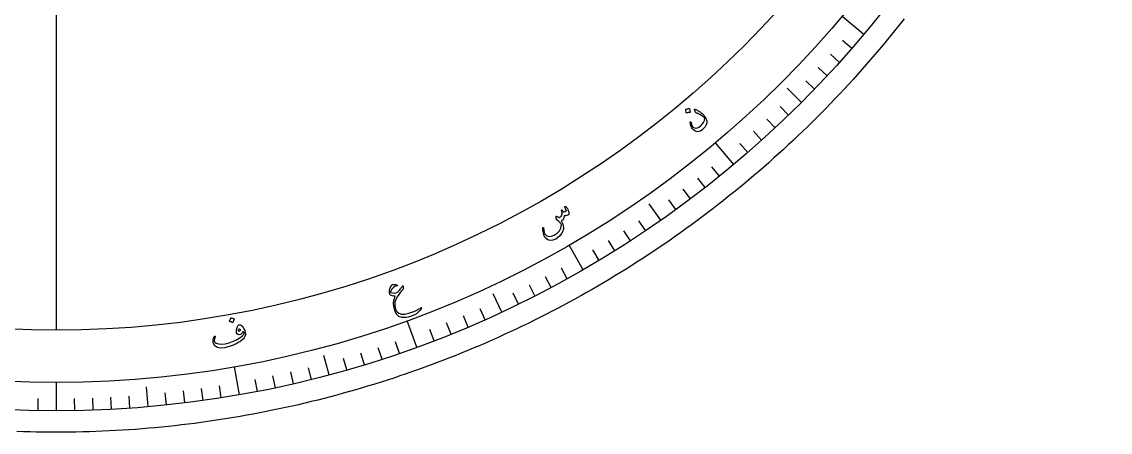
# Model space of a CAD drawing. Header units: millimetres. Extents: x -85 to 85, y -85 to 110.
# Drawn here: x -2.7 to 83.3, y -85 to -52.5 of the extents above; entities that cross this region are included whole.
import ezdxf

# ---------------------------------------------------------------- set-up
doc = ezdxf.new("R2010")
doc.units = ezdxf.units.MM
for name, color, linetype in [('CUT_OUTER', 1, 'Continuous'), ('ENGRAVE', 7, 'Continuous'), ('ENGRAVE_FINE', 8, 'Continuous'), ('TEXT', 5, 'Continuous')]:
    doc.layers.add(name, color=color, linetype=linetype)

msp = doc.modelspace()

# ---------------------------------------------------------------- linework, layer by layer
at = {"layer": 'CUT_OUTER'}
msp.add_lwpolyline([(67.0094, -52.2947), (66.6873, -52.7049), (66.3627, -53.1131), (66.0355, -53.5193), (65.7059, -53.9234), (65.3738, -54.3256), (65.0392, -54.7257), (64.7022, -55.1237), (64.3628, -55.5197), (64.0209, -55.9136), (63.6766, -56.3053), (63.3299, -56.695), (62.9808, -57.0825), (62.6294, -57.4679), (62.2756, -57.8511), (61.9195, -58.2321), (61.561, -58.6109), (61.2002, -58.9876), (60.8371, -59.362), (60.4717, -59.7342), (60.1041, -60.1041), (59.7342, -60.4717), (59.362, -60.8371), (58.9876, -61.2002), (58.6109, -61.561), (58.2321, -61.9195), (57.8511, -62.2756), (57.4679, -62.6294), (57.0825, -62.9808), (56.695, -63.3299), (56.3053, -63.6766), (55.9136, -64.0209), (55.5197, -64.3628), (55.1237, -64.7022), (54.7257, -65.0392), (54.3256, -65.3738), (53.9234, -65.7059), (53.5193, -66.0355), (53.1131, -66.3627), (52.7049, -66.6873), (52.2947, -67.0094), (51.8825, -67.3291), (51.4684, -67.6461), (51.0524, -67.9607), (50.6344, -68.2726), (50.2146, -68.582), (49.7928, -68.8889), (49.3692, -69.1931), (48.9437, -69.4947), (48.5164, -69.7937), (48.0872, -70.0901), (47.6562, -70.3838), (47.2235, -70.6749), (46.7889, -70.9633), (46.3526, -71.2491), (45.9146, -71.5322), (45.4748, -71.8126), (45.0333, -72.0902), (44.5901, -72.3652), (44.1453, -72.6374), (43.6987, -72.9069), (43.2506, -73.1737), (42.8008, -73.4377), (42.3494, -73.6989), (41.8963, -73.9574), (41.4418, -74.2131), (40.9856, -74.466), (40.5279, -74.716), (40.0687, -74.9633), (39.608, -75.2078), (39.1458, -75.4494), (38.6821, -75.6881), (38.217, -75.9241), (37.7504, -76.1571), (37.2824, -76.3873), (36.813, -76.6147), (36.3422, -76.8391), (35.87, -77.0606), (35.3965, -77.2793), (34.9217, -77.495), (34.4455, -77.7078), (33.9681, -77.9177), (33.4893, -78.1247), (33.0093, -78.3287), (32.5281, -78.5298), (32.0456, -78.7279), (31.562, -78.923), (31.0771, -79.1152), (30.5911, -79.3044), (30.1039, -79.4906), (29.6156, -79.6738), (29.1262, -79.854), (28.6356, -80.0312), (28.144, -80.2054), (27.6514, -80.3766), (27.1577, -80.5448), (26.6629, -80.7099), (26.1672, -80.872), (25.6705, -81.031), (25.1728, -81.187), (24.6742, -81.3399), (24.1746, -81.4898), (23.6742, -81.6366), (23.1728, -81.7803), (22.6706, -81.921), (22.1675, -82.0585), (21.6636, -82.193), (21.1588, -82.3244), (20.6533, -82.4527), (20.147, -82.5778), (19.6399, -82.6999), (19.1321, -82.8188), (18.6236, -82.9347), (18.1144, -83.0474), (17.6045, -83.157), (17.0939, -83.2634), (16.5827, -83.3667), (16.0708, -83.4669), (15.5584, -83.564), (15.0454, -83.6579), (14.5318, -83.7486), (14.0176, -83.8362), (13.5029, -83.9206), (12.9878, -84.0019), (12.4721, -84.08), (11.956, -84.1549), (11.4394, -84.2267), (10.9223, -84.2953), (10.4049, -84.3608), (9.8871, -84.423), (9.3689, -84.4821), (8.8503, -84.538), (8.3315, -84.5907), (7.8123, -84.6402), (7.2928, -84.6866), (6.773, -84.7297), (6.253, -84.7697), (5.7327, -84.8065), (5.2123, -84.84), (4.6916, -84.8704), (4.1708, -84.8976), (3.6498, -84.9216), (3.1286, -84.9424), (2.6074, -84.96), (2.086, -84.9744), (1.5646, -84.9856), (1.0431, -84.9936), (0.5216, -84.9984), (0, -85), (-0.5216, -84.9984), (-1.0431, -84.9936), (-1.5646, -84.9856), (-2.086, -84.9744), (-2.6074, -84.96), (-3.1286, -84.9424)], dxfattribs=at)
at = {"layer": 'ENGRAVE'}
for points in [[(0, -76.925), (0, 76.925)], [(63.8115, -53.5442), (62.1023, -52.11)], [(58.902, -58.902), (57.775, -57.775)], [(53.5442, -63.8115), (52.11, -62.1023)], [(47.7789, -68.2354), (46.8648, -66.9298)], [(41.65, -72.1399), (40.5344, -70.2076)], [(35.2041, -75.4954), (34.5306, -74.051)], [(28.4903, -78.2764), (27.7271, -76.1797)], [(21.5596, -80.4616), (21.1471, -78.9222)], [(14.4649, -82.0345), (14.0774, -79.8371)], [(0, -83.3), (0, -81.0687)], [(7.2601, -82.983), (7.1212, -81.3953)]]:
    msp.add_lwpolyline(points, dxfattribs=at)
for radius in [83.3, 83.3, 81.0687, 76.925, 76.925]:
    msp.add_circle((0, 0), radius, dxfattribs=at)
at = {"layer": 'ENGRAVE_FINE'}
for points in [[(62.8673, -54.6497), (62.1456, -54.0224)], [(61.904, -55.7386), (61.1933, -55.0987)], [(60.9218, -56.8105), (60.2224, -56.1583)], [(59.921, -57.865), (59.2331, -57.2008)], [(57.865, -59.921), (57.2008, -59.2331)], [(56.8105, -60.9218), (56.1583, -60.2224)], [(55.7386, -61.904), (55.0987, -61.1933)], [(54.6497, -62.8673), (54.0224, -62.1456)], [(52.4224, -64.7363), (51.8206, -63.9931)], [(51.2846, -65.6413), (50.6959, -64.8878)], [(50.1312, -66.5263), (49.5557, -65.7626)], [(48.9625, -67.3911), (48.4004, -66.6175)], [(46.5808, -69.0588), (46.046, -68.2661)], [(45.3684, -69.8613), (44.8476, -69.0593)], [(44.1423, -70.6424), (43.6355, -69.8315)], [(42.9027, -71.402), (42.4102, -70.5824)], [(40.3846, -72.8558), (39.921, -72.0195)], [(39.107, -73.5495), (38.658, -72.7052)], [(37.8174, -74.2208), (37.3833, -73.3688)], [(36.5163, -74.8695), (36.0971, -74.0101)], [(33.8812, -76.0983), (33.4922, -75.2248)], [(31.2047, -77.2344), (30.8465, -76.3478)], [(32.5479, -76.6781), (32.1743, -75.7978)], [(29.8521, -77.7672), (29.5094, -76.8745)], [(27.1198, -78.7617), (26.8085, -77.8575)], [(22.9606, -80.0731), (22.697, -79.1539)], [(24.3546, -79.6602), (24.075, -78.7457)], [(25.7411, -79.223), (25.4456, -78.3136)], [(20.1521, -80.8256), (19.9208, -79.8978)], [(15.8944, -81.7695), (15.7119, -80.8309)], [(17.319, -81.4797), (17.1202, -80.5443)], [(18.7384, -81.165), (18.5233, -80.2333)], [(10.1517, -82.6791), (10.0352, -81.73)], [(11.5931, -82.4893), (11.46, -81.5424)], [(13.031, -82.2744), (12.8814, -81.33)], [(-1.4538, -83.2873), (-1.4371, -82.3312)], [(1.4538, -83.2873), (1.4371, -82.3312)], [(2.9071, -83.2493), (2.8738, -82.2936)], [(4.3596, -83.1858), (4.3095, -82.2309)], [(5.8107, -83.0971), (5.744, -82.1432)], [(8.7072, -82.8437), (8.6073, -81.8927)]]:
    msp.add_lwpolyline(points, dxfattribs=at)
at = {"layer": 'TEXT'}
for points in [[(49.7624, -59.4596), (49.7628, -59.4542), (49.7654, -59.4491), (49.7701, -59.4441), (49.777, -59.4394), (49.8375, -59.4202), (49.8989, -59.4073), (49.9612, -59.4006), (50.0243, -59.4001), (50.0318, -59.4018), (50.0374, -59.4051), (50.0409, -59.4102), (50.0424, -59.417), (50.0836, -59.6873), (50.0831, -59.695), (50.0787, -59.7004), (50.0705, -59.7035), (50.0583, -59.7044), (50.0479, -59.7052), (50.0316, -59.7068), (50.0096, -59.7092), (49.9819, -59.7124), (49.9481, -59.7166), (49.908, -59.7221), (49.8616, -59.7289), (49.8088, -59.7369), (49.8012, -59.7373), (49.796, -59.7357), (49.793, -59.7321), (49.7924, -59.7267)], [(50.4878, -59.4506), (50.5407, -59.4736), (50.5946, -59.4988), (50.6494, -59.5263), (50.7052, -59.5559), (50.7618, -59.5884), (50.8193, -59.6241), (50.8777, -59.6631), (50.9369, -59.7055), (50.994, -59.7492), (51.0482, -59.7947), (51.0994, -59.8419), (51.1476, -59.891), (51.1929, -59.942), (51.2355, -59.9951), (51.2753, -60.0504), (51.3124, -60.1077), (51.3471, -60.1714), (51.3741, -60.2346), (51.3936, -60.2973), (51.4054, -60.3593), (51.4053, -60.5234), (51.36, -60.6869), (51.2695, -60.8495), (51.1336, -61.011), (51.0206, -61.1103), (50.9067, -61.1795), (50.7921, -61.2186), (50.6769, -61.2276), (50.5676, -61.2069), (50.4662, -61.1607), (50.3724, -61.0892), (50.2864, -60.9925), (50.2127, -60.8756), (50.1575, -60.7505), (50.1206, -60.6171), (50.1021, -60.4755), (50.1025, -60.4572), (50.1066, -60.4439), (50.1143, -60.4355), (50.1256, -60.4321), (50.1396, -60.433), (50.1503, -60.4415), (50.158, -60.4576), (50.1625, -60.4813), (50.2012, -60.6469), (50.2597, -60.7766), (50.3382, -60.8703), (50.4369, -60.9279), (50.5471, -60.9483), (50.6645, -60.9306), (50.789, -60.8748), (50.9206, -60.7809), (51.0575, -60.6411), (51.1573, -60.4904), (51.2198, -60.3289), (51.2452, -60.1569), (51.2446, -60.1521), (51.2422, -60.1463), (51.238, -60.1396), (51.2319, -60.1319), (51.1786, -60.0762), (51.1081, -60.0185), (51.0203, -59.9589), (50.9153, -59.8973), (50.8607, -59.8678), (50.8092, -59.8409), (50.761, -59.8165), (50.7159, -59.7947), (50.674, -59.7757), (50.6353, -59.7598), (50.5998, -59.747), (50.5674, -59.7374), (50.5511, -59.7318), (50.5386, -59.7246), (50.5296, -59.7158), (50.5243, -59.7054), (50.4471, -59.473), (50.445, -59.4574), (50.4511, -59.4484), (50.4654, -59.4462), (50.4878, -59.4506)], [(40.1908, -67.1911), (40.1885, -67.1768), (40.1894, -67.165), (40.1937, -67.1558), (40.2012, -67.1491), (40.2129, -67.1438), (40.2246, -67.1422), (40.2363, -67.1442), (40.2478, -67.1498), (40.2824, -67.1738), (40.3176, -67.2082), (40.3532, -67.2531), (40.3893, -67.3084), (40.439, -67.4044), (40.4745, -67.5026), (40.4957, -67.6032), (40.5024, -67.706), (40.4999, -67.7333), (40.4935, -67.757), (40.4832, -67.7772), (40.469, -67.794), (40.4069, -67.8366), (40.3306, -67.8666), (40.2401, -67.8839), (40.1355, -67.8885), (40.1226, -68.0198), (40.0792, -68.1276), (40.0052, -68.2118), (39.9008, -68.2723), (39.93, -68.3302), (39.9565, -68.3869), (39.9803, -68.4422), (40.0013, -68.4963), (40.0197, -68.5495), (40.0357, -68.602), (40.0493, -68.654), (40.0605, -68.7053), (40.0735, -68.8022), (40.0715, -68.8997), (40.0544, -68.998), (40.0224, -69.0969), (39.9251, -69.2905), (39.8004, -69.4587), (39.6485, -69.6011), (39.4696, -69.7178), (39.2448, -69.8078), (39.0384, -69.8274), (38.8508, -69.7766), (38.6821, -69.6559), (38.6388, -69.6027), (38.5983, -69.5338), (38.5607, -69.4493), (38.5259, -69.3492), (38.4958, -69.235), (38.4738, -69.1111), (38.4599, -68.9774), (38.4539, -68.8339), (38.4545, -68.8243), (38.4572, -68.8162), (38.4621, -68.8095), (38.4691, -68.8043), (38.477, -68.8007), (38.4846, -68.7991), (38.492, -68.7994), (38.4992, -68.8015), (38.506, -68.8067), (38.5111, -68.8133), (38.5143, -68.8214), (38.5157, -68.831), (38.5271, -69.0201), (38.549, -69.1685), (38.5816, -69.2762), (38.6251, -69.3432), (38.7789, -69.4585), (38.9488, -69.5097), (39.1347, -69.4967), (39.3363, -69.4192), (39.5866, -69.2551), (39.7686, -69.0644), (39.8821, -68.8477), (39.9271, -68.6053), (39.8646, -68.4991), (39.7817, -68.3968), (39.6783, -68.2984), (39.5547, -68.2037), (39.5409, -68.1948), (39.5309, -68.1856), (39.5246, -68.1759), (39.5221, -68.1658), (39.5192, -68.1279), (39.5167, -68.0922), (39.5145, -68.0587), (39.5127, -68.0274), (39.5116, -67.9987), (39.5112, -67.9729), (39.5115, -67.9499), (39.5127, -67.9298), (39.5146, -67.9205), (39.5189, -67.9146), (39.5257, -67.9122), (39.5349, -67.9133), (39.5404, -67.915), (39.5483, -67.918), (39.5587, -67.9221), (39.5716, -67.9275), (39.5866, -67.9343), (39.6034, -67.9427), (39.6221, -67.9527), (39.6426, -67.9643), (39.6832, -67.9859), (39.7151, -68.0002), (39.7382, -68.0071), (39.7526, -68.0067), (39.8249, -67.9722), (39.8868, -67.9201), (39.9384, -67.8504), (39.9795, -67.7631), (39.986, -67.7174), (39.9805, -67.6519), (39.9629, -67.5669), (39.9332, -67.4623), (39.9304, -67.4524), (39.9303, -67.4426), (39.9331, -67.4329), (39.9385, -67.4234), (39.9445, -67.4159), (39.9513, -67.4105), (39.9589, -67.4073), (39.9674, -67.4063), (39.9872, -67.4169), (40.0094, -67.4457), (40.034, -67.4927), (40.0609, -67.558), (40.1334, -67.5591), (40.2029, -67.5468), (40.2693, -67.5211), (40.3327, -67.4819), (40.3203, -67.4632), (40.3085, -67.449), (40.2972, -67.4394), (40.2865, -67.4344), (40.2752, -67.4304), (40.2665, -67.4249), (40.2605, -67.4178), (40.2571, -67.4091)], [(26.5259, -73.3501), (26.5663, -73.3216), (26.6153, -73.3047), (26.6729, -73.2993), (26.7392, -73.3053), (26.7744, -73.3122), (26.8073, -73.3201), (26.838, -73.329), (26.8664, -73.3389), (26.8925, -73.3497), (26.9163, -73.3611), (26.9376, -73.3732), (26.9566, -73.386), (26.9712, -73.3998), (26.9717, -73.4115), (26.9579, -73.4211), (26.93, -73.4285), (26.7547, -73.4795), (26.6095, -73.5746), (26.4943, -73.7141), (26.4087, -73.8981), (26.4081, -73.9083), (26.4116, -73.9174), (26.4192, -73.9255), (26.4308, -73.9326), (26.5643, -73.974), (26.697, -73.9854), (26.8287, -73.9668), (26.9594, -73.918), (26.9813, -73.9047), (27.0076, -73.8824), (27.0383, -73.8511), (27.0735, -73.8109), (27.1356, -73.7324), (27.1904, -73.6632), (27.2379, -73.603), (27.2781, -73.5521), (27.3111, -73.5104), (27.3369, -73.4779), (27.3555, -73.4546), (27.3669, -73.4405), (27.3853, -73.426), (27.3988, -73.4277), (27.4073, -73.4457), (27.4109, -73.4798), (27.4104, -73.573), (27.4059, -73.6438), (27.3977, -73.6924), (27.3856, -73.7186), (27.3368, -73.7687), (27.2863, -73.8246), (27.234, -73.8861), (27.1798, -73.9534), (27.1237, -74.0264), (27.0657, -74.1052), (27.0058, -74.1896), (26.9439, -74.2798), (26.8296, -74.4891), (26.7643, -74.7094), (26.7484, -74.9407), (26.7822, -75.1832), (26.8238, -75.3069), (26.8843, -75.4141), (26.9638, -75.5047), (27.0625, -75.5787), (27.2691, -75.6509), (27.5367, -75.654), (27.8649, -75.5874), (28.2531, -75.4501), (28.3113, -75.4242), (28.3736, -75.395), (28.4399, -75.3626), (28.5102, -75.327), (28.5842, -75.2881), (28.6618, -75.2457), (28.7427, -75.1998), (28.8272, -75.1504), (28.8421, -75.1428), (28.854, -75.1393), (28.8628, -75.1398), (28.8685, -75.1444), (28.8652, -75.179), (28.8241, -75.2453), (28.745, -75.3434), (28.6276, -75.473), (28.5545, -75.5473), (28.4883, -75.607), (28.4291, -75.652), (28.3771, -75.6824), (28.1755, -75.7749), (27.988, -75.8468), (27.8148, -75.8982), (27.6561, -75.9292), (27.3356, -75.9287), (27.0776, -75.835), (26.8825, -75.6488), (26.7498, -75.3707), (26.6754, -75.0556), (26.6564, -74.761), (26.6924, -74.487), (26.7832, -74.2335), (26.662, -74.2245), (26.5601, -74.2076), (26.4775, -74.1829), (26.4143, -74.1504), (26.3948, -74.1351), (26.3787, -74.1166), (26.3658, -74.0949), (26.3564, -74.07), (26.3422, -73.9988), (26.3347, -73.9294), (26.3339, -73.8616), (26.3397, -73.7955), (26.3676, -73.6567), (26.4079, -73.5363), (26.4607, -73.4341), (26.5259, -73.3501)], [(14.4289, -76.5123), (14.4875, -76.4967), (14.551, -76.5087), (14.6193, -76.5482), (14.6927, -76.6153), (14.7643, -76.7071), (14.8275, -76.8208), (14.8822, -76.9564), (14.9285, -77.114), (14.9415, -77.1719), (14.948, -77.2268), (14.948, -77.2786), (14.9417, -77.3273), (14.9054, -77.4291), (14.8418, -77.5318), (14.7508, -77.6354), (14.6322, -77.7396), (14.5636, -77.7905), (14.4921, -77.8397), (14.4177, -77.8871), (14.3403, -77.9329), (14.2599, -77.9771), (14.1761, -78.0196), (14.089, -78.0604), (13.9986, -78.0996), (13.9073, -78.1364), (13.8177, -78.1704), (13.7296, -78.2014), (13.6432, -78.2295), (13.5582, -78.2545), (13.4743, -78.2763), (13.3917, -78.2948), (13.3102, -78.3102), (12.9648, -78.3399), (12.7, -78.2924), (12.5161, -78.1687), (12.4131, -77.9692), (12.4032, -77.9206), (12.3972, -77.8644), (12.395, -77.8007), (12.3967, -77.7293), (12.4051, -77.6498), (12.4218, -77.5713), (12.4468, -77.4938), (12.4799, -77.4173), (12.4852, -77.4083), (12.492, -77.4014), (12.5003, -77.3965), (12.5101, -77.3938), (12.52, -77.3936), (12.5283, -77.3963), (12.5353, -77.402), (12.5407, -77.4106), (12.5443, -77.4205), (12.5454, -77.4301), (12.5442, -77.4392), (12.5406, -77.448), (12.485, -77.6222), (12.4799, -77.7641), (12.5255, -77.8738), (12.6221, -77.9512), (12.8184, -78.016), (13.0546, -78.0341), (13.3304, -78.0049), (13.6454, -77.9282), (13.7816, -77.8836), (13.9166, -77.8319), (14.0504, -77.7731), (14.1831, -77.7073), (14.3142, -77.6345), (14.4437, -77.5546), (14.5715, -77.4678), (14.6976, -77.3741), (14.7633, -77.3176), (14.8103, -77.2611), (14.8384, -77.2047), (14.8479, -77.1484), (14.8304, -77.1142), (14.8075, -77.0842), (14.7792, -77.0584), (14.7455, -77.0367), (14.7418, -77.036), (14.7381, -77.0389), (14.7343, -77.0453), (14.7303, -77.0552), (14.7005, -77.1332), (14.662, -77.1949), (14.6149, -77.2401), (14.5592, -77.269), (14.4515, -77.2908), (14.3624, -77.2746), (14.292, -77.2205), (14.2405, -77.1285), (14.225, -77.0418), (14.2341, -76.9306), (14.2676, -76.795), (14.3253, -76.6349), (14.3453, -76.5942), (14.3693, -76.5602), (14.3971, -76.5329), (14.4289, -76.5123)], [(13.7837, -75.9633), (13.7867, -75.9589), (13.7915, -75.9557), (13.798, -75.9537), (13.8063, -75.953), (13.8682, -75.9663), (13.9277, -75.9855), (13.9849, -76.0105), (14.0397, -76.0413), (14.0455, -76.0465), (14.0486, -76.0522), (14.0492, -76.0583), (14.0472, -76.065), (13.9498, -76.3201), (13.9456, -76.3266), (13.9392, -76.3291), (13.9305, -76.3278), (13.9196, -76.3225), (13.9101, -76.318), (13.8952, -76.3114), (13.875, -76.3026), (13.8494, -76.2916), (13.8181, -76.2786), (13.7807, -76.2635), (13.7371, -76.2464), (13.6875, -76.2272), (13.6808, -76.2238), (13.677, -76.2198), (13.6762, -76.2152), (13.6783, -76.2102)], [(14.5421, -76.9316), (14.5506, -76.9159), (14.5512, -76.9017), (14.544, -76.889), (14.5289, -76.8778), (14.4718, -76.8546), (14.4254, -76.8551), (14.3896, -76.8794), (14.3645, -76.9274), (14.3626, -76.9411), (14.3638, -76.9526), (14.3681, -76.9619), (14.3754, -76.9691), (14.4224, -76.9881), (14.4659, -76.9881), (14.5058, -76.9693), (14.5421, -76.9316)]]:
    msp.add_lwpolyline(points, close=True, dxfattribs=at)

doc.saveas('drawing.dxf')
